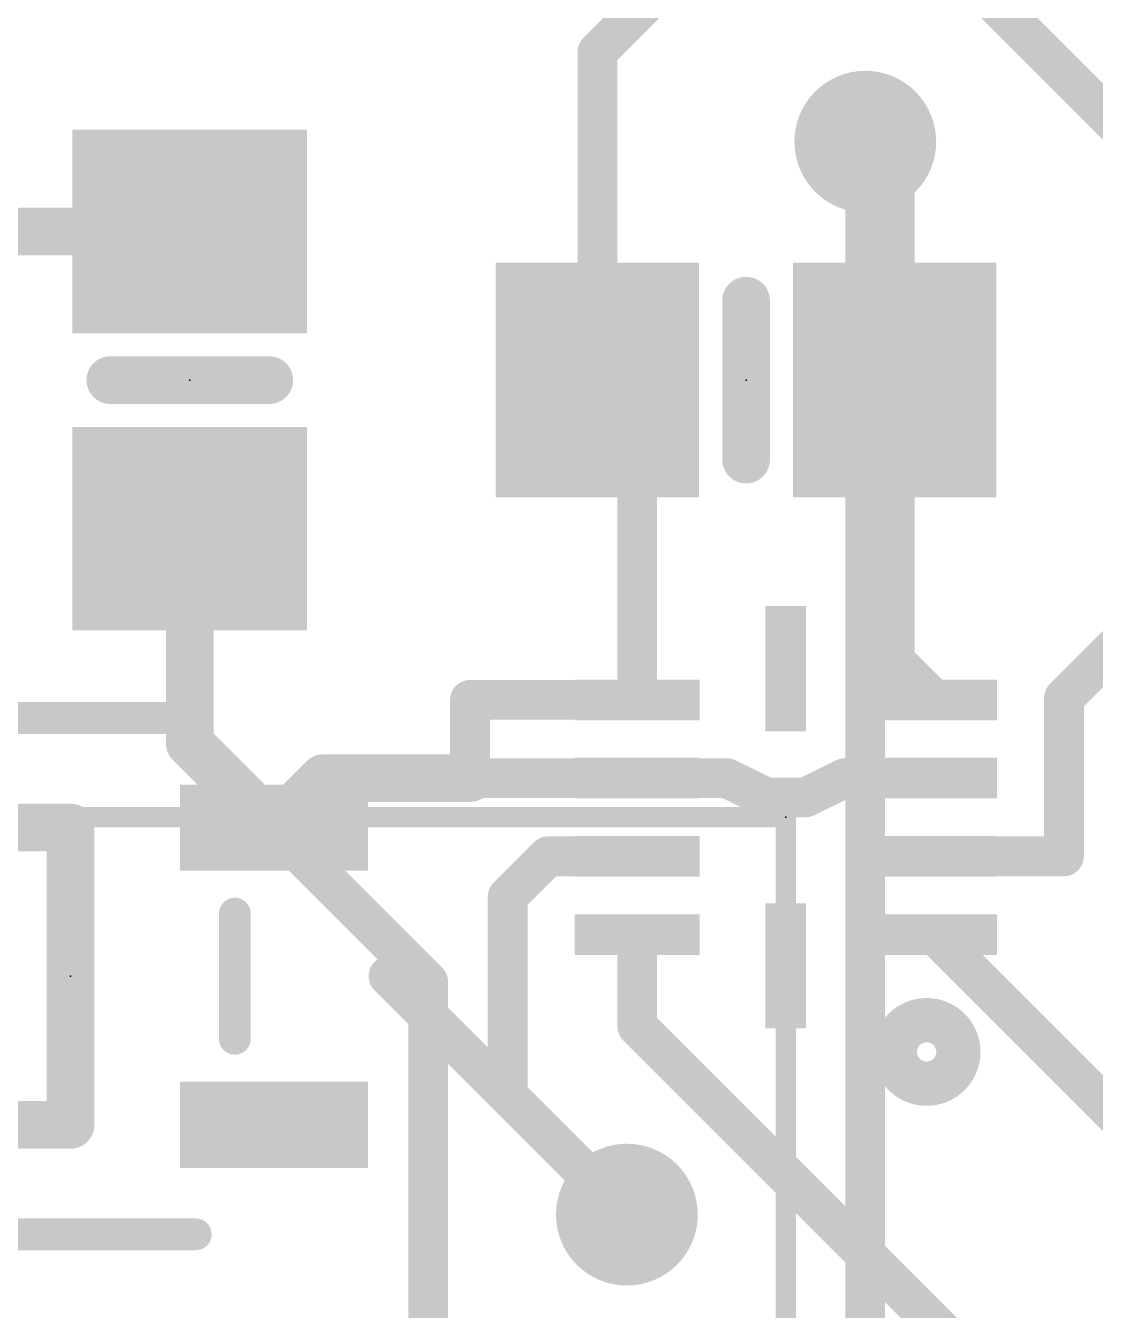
# Model space of a CAD drawing. Extents: x -12.6 to 37.3, y -13.7 to 24.4.
# Drawn here: x 5.05 to 11.88, y 5.23 to 13.44 of the extents above; entities that cross this region are included whole.
import ezdxf

# ---------------------------------------------------------------- set-up
doc = ezdxf.new("R2010")
doc.units = 0
for name, color, linetype in [('1', 12, 'CONTINUOUS'), ('16', 132, 'CONTINUOUS'), ('18', 110, 'CONTINUOUS'), ('21', 40, 'CONTINUOUS'), ('23', 53, 'CONTINUOUS'), ('47', 253, 'CONTINUOUS')]:
    doc.layers.add(name, color=color, linetype=linetype)

# ---------------------------------------------------------------- blocks, each defined once
blk = doc.blocks.new('RECT')
blk.add_solid([(-0.5, -0.5), (0.5, -0.5), (-0.5, 0.5), (0.5, 0.5)])
blk = doc.blocks.new('ROUNDV')
at = {"const_width": 0.5}
blk.add_lwpolyline([(0, -0.25, 1), (0, 0.25, 1), (0, -0.25)], format="xyb", dxfattribs=at)

msp = doc.modelspace()

# ---------------------------------------------------------------- linework, layer by layer
at = {"layer": '1'}
for points, const_width in [([(9.144, 13.716), (8.702, 13.274)], 0.254), ([(12.954, 11.872), (11.11, 13.716)], 0.254), ([(8.702, 13.274), (8.702, 11.176)], 0.254), ([(10.414, 12.7), (10.602, 12.512)], 0.254), ([(10.602, 12.512), (10.602, 11.176)], 0.254), ([(6.096, 12.126), (4.76, 12.126)], 0.3048), ([(8.702, 11.176), (8.956, 11.43)], 0.254), ([(8.956, 11.43), (8.956, 9.132)], 0.254), ([(10.602, 9.386), (10.602, 11.176)], 0.254), ([(6.096, 10.226), (6.096, 8.8541)], 0.3048), ([(11.684, 9.144), (12.512, 9.972)], 0.254), ([(10.856, 9.132), (10.602, 9.386)], 0.254), ([(7.887, 8.632), (7.887, 9.132)], 0.254), ([(7.887, 9.132), (8.956, 9.132)], 0.254), ([(11.684, 8.132), (11.684, 9.144)], 0.254), ([(6.096, 8.8541), (6.6341, 8.316)], 0.3048), ([(6.9501, 8.632), (6.6341, 8.316)], 0.3048), ([(7.887, 8.632), (6.9501, 8.632)], 0.3048), ([(8.956, 8.632), (7.887, 8.632)], 0.254), ([(9.529, 8.632), (8.956, 8.632)], 0.254), ([(9.779, 8.509), (9.529, 8.632)], 0.254), ([(10.283, 8.632), (10.033, 8.509)], 0.254), ([(10.856, 8.632), (10.283, 8.632)], 0.254), ([(10.033, 8.509), (9.779, 8.509)], 0.254), ([(4.0339, 8.316), (5.334, 8.316)], 0.3048), ([(5.334, 8.316), (5.334, 6.416)], 0.3048), ([(6.6341, 8.316), (7.62, 7.3301)], 0.254), ([(8.386, 8.132), (8.128, 7.874)], 0.254), ([(8.956, 8.132), (8.386, 8.132)], 0.254), ([(10.856, 8.132), (11.684, 8.132)], 0.254), ([(8.128, 7.874), (8.128, 6.604)], 0.254), ([(8.956, 7.632), (8.956, 7.046)], 0.254), ([(10.856, 7.632), (12.326, 6.162)], 0.254), ([(7.62, 7.3301), (7.62, 2.54)], 0.254), ([(8.956, 7.046), (12.7, 3.302)], 0.254), ([(8.128, 6.604), (8.89, 5.842)], 0.254), ([(5.334, 6.416), (4.0339, 6.416)], 0.3048)]:
    msp.add_lwpolyline(points, dxfattribs=dict(at, const_width=const_width))
for points, const_width in [([(8.7655, 13.274, 1), (8.6385, 13.274)], 0.127), ([(8.6571, 13.3189, 1), (8.7469, 13.2291)], 0.127), ([(10.4589, 12.7449, 1), (10.3691, 12.6551)], 0.127), ([(10.6655, 12.512, 1), (10.5385, 12.512)], 0.127), ([(10.5571, 12.4671, 1), (10.6469, 12.5569)], 0.127), ([(6.096, 12.0498, 1), (6.096, 12.2022)], 0.1524), ([(9.0195, 11.43, 1), (8.8925, 11.43)], 0.127), ([(9.0009, 11.3851, 1), (8.9111, 11.4749)], 0.127), ([(8.6571, 11.2209, 1), (8.7469, 11.1311)], 0.127), ([(10.6655, 11.176, 1), (10.5385, 11.176)], 0.127), ([(8.6385, 11.176, 1), (8.7655, 11.176)], 0.127), ([(10.5385, 11.176, 1), (10.6655, 11.176)], 0.127), ([(6.1722, 10.226, 1), (6.0198, 10.226)], 0.1524), ([(10.6469, 9.4309, 1), (10.5571, 9.3411)], 0.127), ([(10.5385, 9.386, 1), (10.6655, 9.386)], 0.127), ([(7.9505, 9.132, 1), (7.8235, 9.132)], 0.127), ([(7.887, 9.1955, 1), (7.887, 9.0685)], 0.127), ([(8.956, 9.0685, 1), (8.956, 9.1955)], 0.127), ([(10.8111, 9.0871, 1), (10.9009, 9.1769)], 0.127), ([(11.7475, 9.144, 1), (11.6205, 9.144)], 0.127), ([(11.6391, 9.1889, 1), (11.7289, 9.0991)], 0.127), ([(8.8925, 9.132, 1), (9.0195, 9.132)], 0.127), ([(6.1499, 8.908, 1), (6.0421, 8.8002)], 0.1524), ([(6.0198, 8.8541, 1), (6.1722, 8.8541)], 0.1524), ([(6.9501, 8.7082, 1), (6.9501, 8.5558)], 0.1524), ([(7.004, 8.5781, 1), (6.8962, 8.6859)], 0.1524), ([(7.887, 8.6955, 1), (7.887, 8.5685)], 0.127), ([(7.887, 8.5558, 1), (7.887, 8.7082)], 0.1524), ([(8.956, 8.6955, 1), (8.956, 8.5685)], 0.127), ([(8.956, 8.5685, 1), (8.956, 8.6955)], 0.127), ([(9.557, 8.689, 1), (9.501, 8.575)], 0.127), ([(9.529, 8.5685, 1), (9.529, 8.6955)], 0.127), ([(10.283, 8.6955, 1), (10.283, 8.5685)], 0.127), ([(10.311, 8.575, 1), (10.255, 8.689)], 0.127), ([(10.856, 8.5685, 1), (10.856, 8.6955)], 0.127), ([(7.8235, 8.632, 1), (7.9505, 8.632)], 0.127), ([(9.779, 8.5725, 1), (9.779, 8.4455)], 0.127), ([(9.751, 8.452, 1), (9.807, 8.566)], 0.127), ([(10.005, 8.566, 1), (10.061, 8.452)], 0.127), ([(10.033, 8.4455, 1), (10.033, 8.5725)], 0.127), ([(5.4102, 8.316, 1), (5.2578, 8.316)], 0.1524), ([(5.334, 8.2398, 1), (5.334, 8.3922)], 0.1524), ([(6.5802, 8.3699, 1), (6.688, 8.2621)], 0.1524), ([(6.5802, 8.2621, 1), (6.688, 8.3699)], 0.1524), ([(6.679, 8.3609, 1), (6.5892, 8.2711)], 0.127), ([(8.386, 8.1955, 1), (8.386, 8.0685)], 0.127), ([(8.4309, 8.0871, 1), (8.3411, 8.1769)], 0.127), ([(8.956, 8.0685, 1), (8.956, 8.1955)], 0.127), ([(10.856, 8.1955, 1), (10.856, 8.0685)], 0.127), ([(11.684, 8.0685, 1), (11.684, 8.1955)], 0.127), ([(11.6205, 8.132, 1), (11.7475, 8.132)], 0.127), ([(8.1915, 7.874, 1), (8.0645, 7.874)], 0.127), ([(8.0831, 7.9189, 1), (8.1729, 7.8291)], 0.127), ([(9.0195, 7.632, 1), (8.8925, 7.632)], 0.127), ([(10.9009, 7.6769, 1), (10.8111, 7.5871)], 0.127), ([(7.6835, 7.3301, 1), (7.5565, 7.3301)], 0.127), ([(7.5751, 7.2852, 1), (7.6649, 7.375)], 0.127), ([(9.0009, 7.0909, 1), (8.9111, 7.0011)], 0.127), ([(8.8925, 7.046, 1), (9.0195, 7.046)], 0.127), ([(8.1729, 6.6489, 1), (8.0831, 6.5591)], 0.127), ([(8.0645, 6.604, 1), (8.1915, 6.604)], 0.127), ([(5.2578, 6.416, 1), (5.4102, 6.416)], 0.1524), ([(5.334, 6.3398, 1), (5.334, 6.4922)], 0.1524), ([(8.8451, 5.7971, 1), (8.9349, 5.8869)], 0.127)]:
    msp.add_lwpolyline(points, format="xyb", dxfattribs=dict(at, const_width=const_width))
at = {"layer": '16', "const_width": 0.254}
for points in [[(10.414, 2.794), (10.414, 12.7)], [(8.89, 5.842), (7.366, 7.366)]]:
    msp.add_lwpolyline(points, dxfattribs=at)
at = {"layer": '16', "const_width": 0.127}
for points in [[(10.4775, 12.7, 1), (10.3505, 12.7)], [(7.4109, 7.4109, 1), (7.3211, 7.3211)], [(8.8451, 5.7971, 1), (8.9349, 5.8869)]]:
    msp.add_lwpolyline(points, format="xyb", dxfattribs=at)
at = {"layer": '21'}
for points, const_width in [([(9.652, 10.668), (9.652, 11.684)], 0.3048), ([(5.588, 11.176), (6.604, 11.176)], 0.3048), ([(6.134, 9.016), (4.534, 9.016)], 0.2032), ([(6.384, 7.766), (6.384, 6.966)], 0.2032), ([(6.134, 5.716), (4.534, 5.716)], 0.2032)]:
    msp.add_lwpolyline(points, dxfattribs=dict(at, const_width=const_width))
for points, const_width in [([(9.7282, 11.684, 1), (9.5758, 11.684)], 0.1524), ([(5.588, 11.2522, 1), (5.588, 11.0998)], 0.1524), ([(6.604, 11.0998, 1), (6.604, 11.2522)], 0.1524), ([(9.5758, 10.668, 1), (9.7282, 10.668)], 0.1524), ([(6.134, 8.9652, 1), (6.134, 9.0668)], 0.1016), ([(6.4348, 7.766, 1), (6.3332, 7.766)], 0.1016), ([(10.806, 6.7406, 1), (10.806, 7.0234, 1), (10.806, 6.7406)], 0.4064), ([(6.3332, 6.966, 1), (6.4348, 6.966)], 0.1016), ([(6.134, 5.6652, 1), (6.134, 5.7668)], 0.1016)]:
    msp.add_lwpolyline(points, format="xyb", dxfattribs=dict(at, const_width=const_width))
at = {"layer": '23'}
for p in [(6.096, 11.176), (9.652, 11.176), (9.906, 8.382), (5.334, 7.366)]:
    msp.add_point(p, dxfattribs=at)
at = {"layer": '47', "const_width": 0.13}
for points in [[(9.906, 8.382), (-10.078, 8.382)], [(9.906, 8.382), (9.906, -7.284)]]:
    msp.add_lwpolyline(points, dxfattribs=at)
at = {"layer": '47', "const_width": 0.065}
for points in [[(9.9385, 8.382, 1), (9.8735, 8.382)], [(9.906, 8.3495, 1), (9.906, 8.4145)]]:
    msp.add_lwpolyline(points, format="xyb", dxfattribs=at)

# ---------------------------------------------------------------- block references
at = {"layer": '1'}
for p, xscale, yscale, rotation in [((6.096, 12.126), 1.3, 1.5, 90), ((8.702, 11.176), 1.3, 1.5, 180), ((10.602, 11.176), 1.3, 1.5, 180), ((6.096, 10.226), 1.3, 1.5, 90), ((8.956, 9.132), 0.26, 0.8, 90), ((10.856, 9.132), 0.26, 0.8, 270), ((8.956, 8.632), 0.26, 0.8, 90), ((10.856, 8.632), 0.26, 0.8, 270), ((6.6341, 8.316), 0.55, 1.2, 270), ((8.956, 8.132), 0.26, 0.8, 90), ((10.856, 8.132), 0.26, 0.8, 270), ((8.956, 7.632), 0.26, 0.8, 90), ((10.856, 7.632), 0.26, 0.8, 270), ((6.6341, 6.416), 0.55, 1.2, 270)]:
    msp.add_blockref('RECT', p, dxfattribs=dict(at, xscale=xscale, yscale=yscale, rotation=rotation))
at = {"layer": '1', "xscale": 0.26, "yscale": 0.8}
for p in [(9.906, 9.332), (9.906, 7.432)]:
    msp.add_blockref('RECT', p, dxfattribs=at)
at = {"layer": '18', "xscale": 0.9064, "yscale": 0.9064}
for p in [(10.414, 12.7), (10.414, 12.7), (8.89, 5.842), (8.89, 5.842)]:
    msp.add_blockref('ROUNDV', p, dxfattribs=at)

doc.saveas('drawing.dxf')
